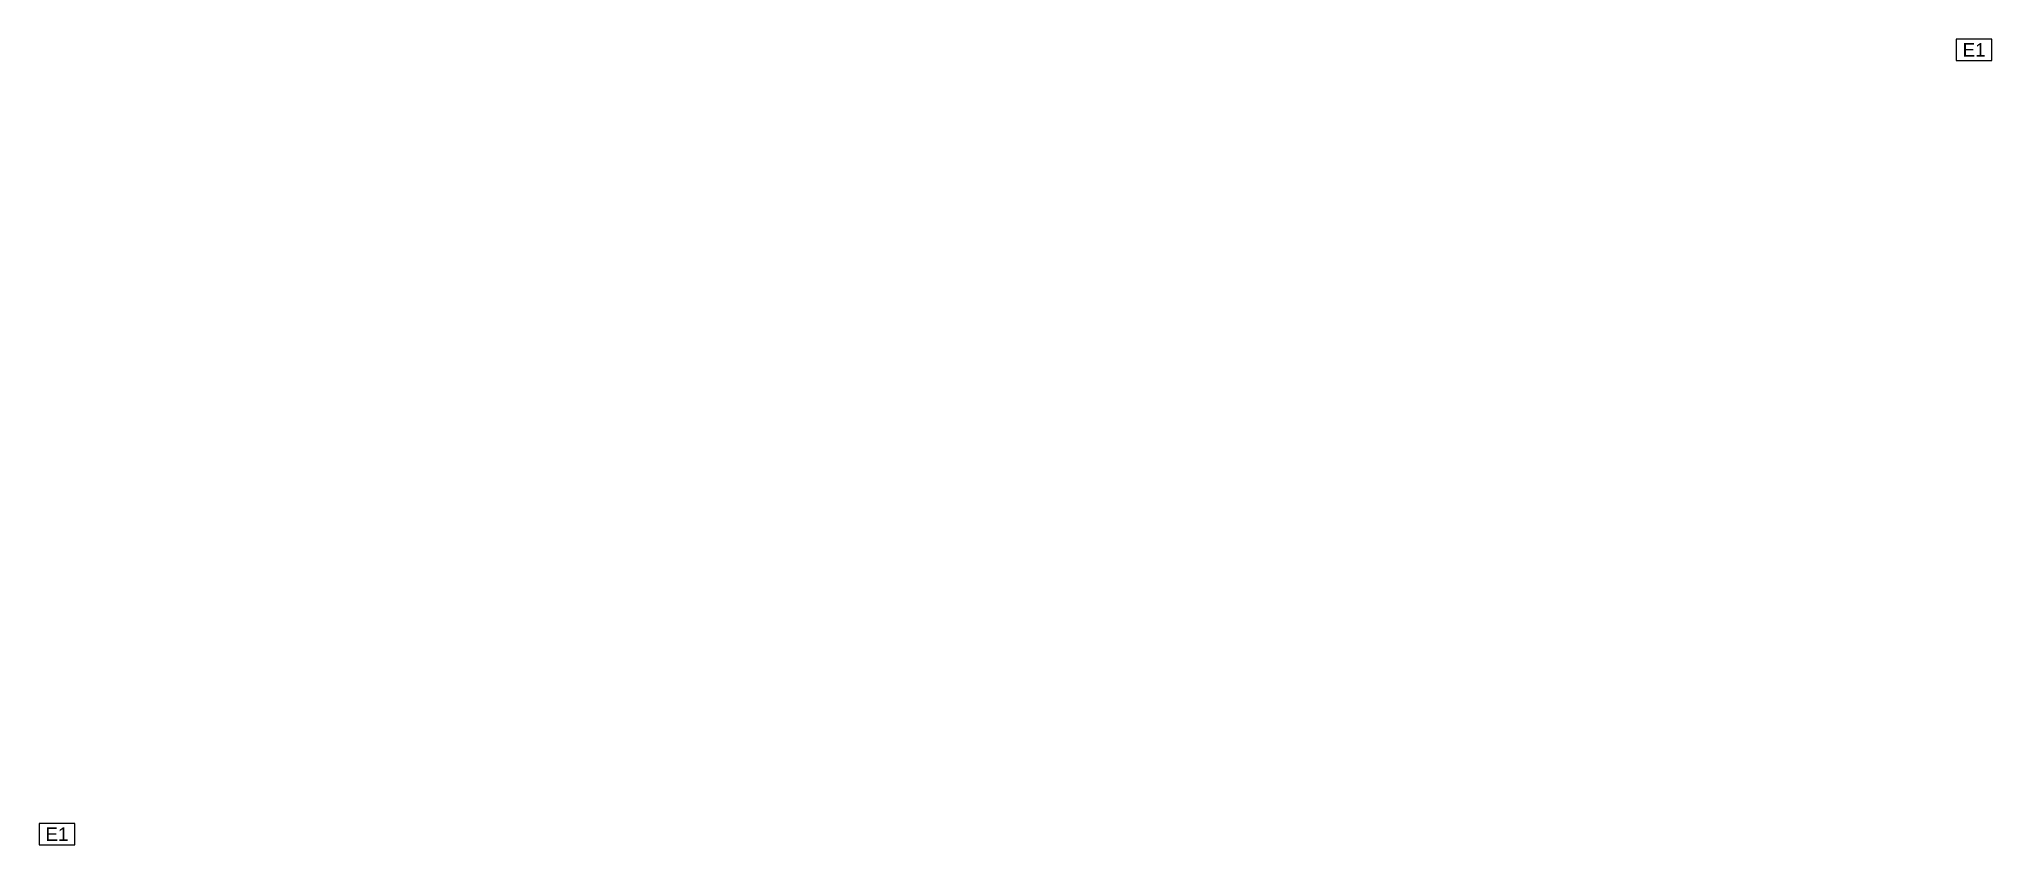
# Model space of a CAD drawing. Header units: inches. Extents: x 588 to 1315, y 589 to 889.
import ezdxf
from ezdxf.enums import TextEntityAlignment as Align

# ---------------------------------------------------------------- set-up
doc = ezdxf.new("R2010")
doc.units = ezdxf.units.IN
doc.header["$LTSCALE"] = 96
doc.header["$MEASUREMENT"] = 0
doc.layers.add('A-Anno-PwrS', color=7, linetype='Continuous')
doc.styles.add('XFINE_0', font='swissl.ttf')
doc.styles.add('XFINE_1-8', font='swissl.ttf', dxfattribs={"height": 10})

# ---------------------------------------------------------------- blocks, each defined once
blk = doc.blocks.new('multi-note')
at = {"color": 4}
blk.add_lwpolyline([(-1.67, -1), (1.67, -1), (1.67, 1), (-1.67, 1)], close=True, dxfattribs=at)
at = {"color": 0, "style": 'XFINE_0', "width": 0.8}
blk.add_attdef('MULTI-NOTE', text='', height=1, dxfattribs=at).set_placement((0, 0), align=Align.MIDDLE_CENTER)

msp = doc.modelspace()

# ---------------------------------------------------------------- block references
at = {"layer": 'A-Anno-PwrS'}
ref = msp.add_blockref('multi-note', (1308.75, 885.37), dxfattribs=dict(at, xscale=4, yscale=4, zscale=4))
ref.add_attrib('MULTI-NOTE', 'E1', dxfattribs={"layer": '0', "color": 0, "height": 5, "style": 'XFINE_1-8'}).set_placement((1308.75, 885.37), align=Align.MIDDLE_CENTER)
ref = msp.add_blockref('multi-note', (594.75, 593.37), dxfattribs=dict(at, xscale=4, yscale=4, zscale=4))
ref.add_attrib('MULTI-NOTE', 'E1', dxfattribs={"layer": '0', "color": 0, "height": 5, "style": 'XFINE_1-8'}).set_placement((594.75, 593.37), align=Align.MIDDLE_CENTER)

doc.saveas('drawing.dxf')
